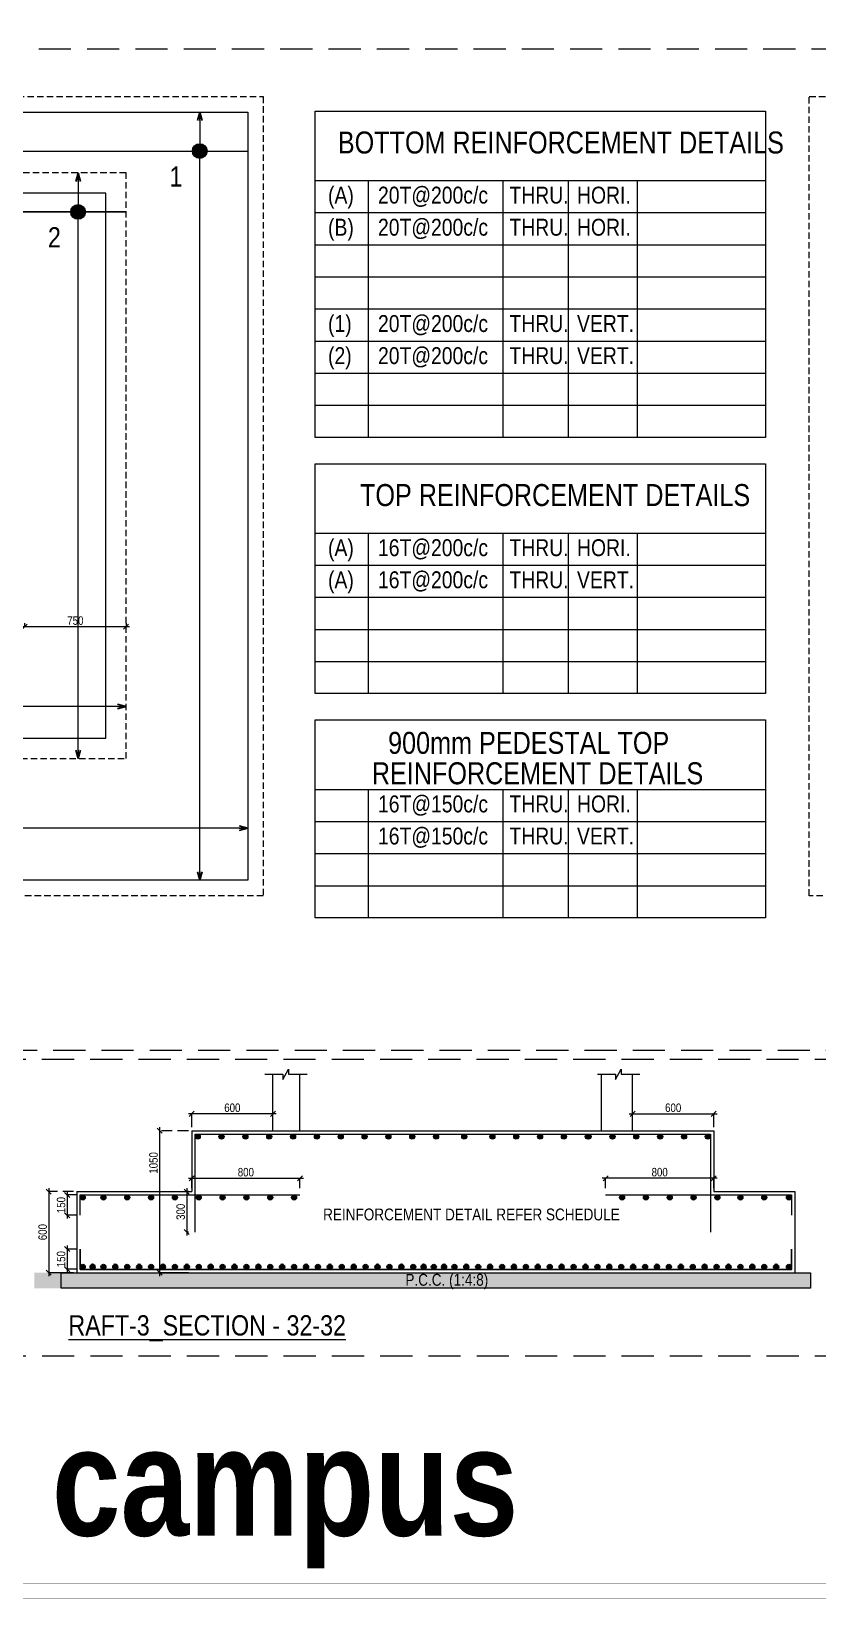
# Model space of a CAD drawing. Header units: millimetres. Extents: x 1112055 to 3390982, y -148532 to 766891.
# Drawn here: x 2411635 to 2434893, y 291130 to 337488 of the extents above; entities that cross this region are included whole.
import ezdxf

# ---------------------------------------------------------------- set-up
doc = ezdxf.new("R2010")
doc.units = ezdxf.units.MM
doc.header["$PDMODE"] = 35
doc.header["$PDSIZE"] = -25
doc.linetypes.add('Hidden', pattern=[9.525, 6.35, -3.175])
for name, color, linetype, lineweight in [('B COL. NO', 202, 'Continuous', 30), ('B FOOTING', 49, 'Continuous', 20), ('B HATCH', 250, 'Continuous', 0), ('B P.C.C', 251, 'Continuous', 0), ('B STEEL', 34, 'Continuous', 15), ('B STEEL TEXT', 7, 'Continuous', 15), ('B TITLE BLOCK', 250, 'Continuous', 0), ('B-COL NO', 7, 'Continuous', 5), ('B-REINF-1', 32, 'Continuous', 30), ('B-ST DIM', 250, 'Continuous', 18), ('tb text', 7, 'Continuous', 13)]:
    doc.layers.add(name, color=color, linetype=linetype, lineweight=lineweight)
doc.styles.add('ARIAL', font='arial.ttf')
doc.styles.add('Q1', font='g13f12d.shx', dxfattribs={"width": 0.8})
doc.styles.add('SWINC', font='swissc.ttf')
doc.dimstyles.new('BH-STD', dxfattribs={"dimscale": 0, "dimtxt": 230, "dimasz": 125, "dimexe": 0, "dimexo": 100, "dimgap": 50, "dimtad": 1, "dimdec": 0, "dimzin": 1, "dimdsep": 46, "dimtxsty": 'Q1', "dimblk": 'ARCHTICK', "dimcen": 1, "dimdle": 100, "dimclrd": 250, "dimclre": 250, "dimclrt": 256, "dimadec": 0, "dimazin": 0, "dimtfac": 1, "dimtdec": 0, "dimtix": 1, "dimtofl": 0, "dimtmove": 0, "dimatfit": 2, "dimfxl": 1, "dimtolj": 1, "dimtzin": 0, "dimlwd": 9, "dimlwe": 9, "dimarcsym": 0})
doc.dimstyles.new('DIM 1', dxfattribs={"dimscale": 0, "dimtxt": 230, "dimasz": 150, "dimexe": 0.18, "dimexo": 0.0625, "dimgap": 0.5, "dimtad": 1, "dimdec": 0, "dimzin": 0, "dimdsep": 46, "dimtxsty": 'ARIAL', "dimblk": 'OBLIQUE', "dimcen": 6, "dimse1": 1, "dimse2": 1, "dimclrd": 256, "dimclrt": 256, "dimadec": 0, "dimazin": 2, "dimtfac": 0.75, "dimtdec": 0, "dimtix": 1, "dimtofl": 0, "dimtmove": 1, "dimatfit": 3, "dimldrblk": 'OPEN30', "dimfxl": 0.18, "dimfrac": 1, "dimtolj": 1, "dimtzin": 0, "dimlwd": -1, "dimarcsym": 0})

# ---------------------------------------------------------------- blocks, each defined once
blk = doc.blocks.new('_Oblique')
at = {"color": 0, "linetype": 'ByBlock', "lineweight": -2}
blk.add_line((-0.5, -0.5), (0.5, 0.5), dxfattribs=at)
blk = doc.blocks.new('_Open30')
at = {"color": 0, "linetype": 'ByBlock', "lineweight": -2}
for p, q in [((-1, 0.27), (0, 0)), ((0, 0), (-1, -0.27)), ((0, 0), (-1, 0))]:
    blk.add_line(p, q, dxfattribs=at)
blk = doc.blocks.new('*D1272')
at = {"layer": 'B-ST DIM', "color": 7, "lineweight": 9, "ltscale": 50, "transparency": 16777216}
for p, q in [((2411337, 319880), (2414537, 319880)), ((2414437, 319980), (2414437, 319880))]:
    blk.add_line(p, q, dxfattribs=at)
at = {"layer": 'B-ST DIM', "color": 7, "linetype": 'Hidden', "lineweight": 9, "ltscale": 50, "transparency": 16777216}
blk.add_line((2411437, 319980), (2411437, 319880), dxfattribs=at)
at = {"layer": 'Defpoints', "color": 0, "ltscale": 50, "transparency": 16777216}
for p in [(2411437, 319880), (2414437, 319880), (2414437, 319880)]:
    blk.add_point(p, dxfattribs=at)
at = {"layer": 'B-ST DIM', "color": 7, "lineweight": 9, "ltscale": 50, "transparency": 16777216, "xscale": 150, "yscale": 150, "zscale": 150, "rotation": 180}
blk.add_blockref('_Oblique', (2411437, 319880), dxfattribs=at)
at = {"layer": 'B-ST DIM', "color": 7, "lineweight": 9, "ltscale": 50, "transparency": 16777216, "xscale": 150, "yscale": 150, "zscale": 150}
blk.add_blockref('_Oblique', (2414437, 319880), dxfattribs=at)
at = {"layer": 'B-ST DIM', "color": 7, "ltscale": 50, "transparency": 16777216, "insert": (2412937, 320058), "char_height": 250, "attachment_point": 5, "style": 'SWINC'}
blk.add_mtext('\\A1;750', dxfattribs=at)
blk = doc.blocks.new('*D1466')
at = {"layer": 'B-ST DIM', "color": 7, "lineweight": 9, "ltscale": 50, "transparency": 16777216}
for p, q in [((2415427, 305071), (2415427, 300671)), ((2416280, 300771), (2415427, 300771))]:
    blk.add_line(p, q, dxfattribs=at)
at = {"layer": 'B-ST DIM', "color": 7, "linetype": 'Hidden', "lineweight": 9, "ltscale": 50, "transparency": 16777216}
blk.add_line((2416280, 304971), (2415427, 304971), dxfattribs=at)
at = {"layer": 'Defpoints', "color": 0, "ltscale": 50, "transparency": 16777216}
for p in [(2416380, 304971), (2415427, 300771), (2416380, 300771)]:
    blk.add_point(p, dxfattribs=at)
at = {"layer": 'B-ST DIM', "color": 7, "lineweight": 9, "ltscale": 50, "transparency": 16777216, "xscale": 150, "yscale": 150, "zscale": 150}
for p, rotation in [((2415427, 304971), 90), ((2415427, 300771), 270)]:
    blk.add_blockref('_Oblique', p, dxfattribs=dict(at, rotation=rotation))
at = {"layer": 'B-ST DIM', "color": 7, "ltscale": 50, "transparency": 16777216, "insert": (2415249, 304018), "char_height": 250, "attachment_point": 5, "rotation": 90, "style": 'SWINC'}
blk.add_mtext('\\A1;1050', dxfattribs=at)
blk = doc.blocks.new('*D1467')
at = {"layer": 'B-ST DIM', "color": 7, "lineweight": 9, "ltscale": 50, "transparency": 16777216}
for p, q in [((2412148, 303271), (2412148, 300671)), ((2412880, 300771), (2412148, 300771))]:
    blk.add_line(p, q, dxfattribs=at)
at = {"layer": 'B-ST DIM', "color": 7, "linetype": 'Hidden', "lineweight": 9, "ltscale": 50, "transparency": 16777216}
blk.add_line((2412880, 303171), (2412148, 303171), dxfattribs=at)
at = {"layer": 'Defpoints', "color": 0, "ltscale": 50, "transparency": 16777216}
for p in [(2412980, 303171), (2412148, 300771), (2412980, 300771)]:
    blk.add_point(p, dxfattribs=at)
at = {"layer": 'B-ST DIM', "color": 7, "lineweight": 9, "ltscale": 50, "transparency": 16777216, "xscale": 150, "yscale": 150, "zscale": 150}
for p, rotation in [((2412148, 303171), 90), ((2412148, 300771), 270)]:
    blk.add_blockref('_Oblique', p, dxfattribs=dict(at, rotation=rotation))
at = {"layer": 'B-ST DIM', "color": 7, "ltscale": 50, "transparency": 16777216, "insert": (2411970, 301971), "char_height": 250, "attachment_point": 5, "rotation": 90, "style": 'SWINC'}
blk.add_mtext('\\A1;600', dxfattribs=at)
blk = doc.blocks.new('*D1468')
at = {"layer": 'B-ST DIM', "color": 7, "lineweight": 9, "ltscale": 50, "transparency": 16777216}
for p, q in [((2418880, 305470), (2416280, 305470)), ((2416380, 305071), (2416380, 305470))]:
    blk.add_line(p, q, dxfattribs=at)
at = {"layer": 'B-ST DIM', "color": 7, "linetype": 'Hidden', "lineweight": 9, "ltscale": 50, "transparency": 16777216}
blk.add_line((2418780, 305071), (2418780, 305470), dxfattribs=at)
at = {"layer": 'Defpoints', "color": 0, "ltscale": 50, "transparency": 16777216}
for p in [(2416380, 305470), (2416380, 304971), (2418780, 304971)]:
    blk.add_point(p, dxfattribs=at)
at = {"layer": 'B-ST DIM', "color": 7, "lineweight": 9, "ltscale": 50, "transparency": 16777216, "xscale": 150, "yscale": 150, "zscale": 150, "rotation": 180}
blk.add_blockref('_Oblique', (2416380, 305470), dxfattribs=at)
at = {"layer": 'B-ST DIM', "color": 7, "lineweight": 9, "ltscale": 50, "transparency": 16777216, "xscale": 150, "yscale": 150, "zscale": 150}
blk.add_blockref('_Oblique', (2418780, 305470), dxfattribs=at)
at = {"layer": 'B-ST DIM', "color": 7, "ltscale": 50, "transparency": 16777216, "insert": (2417580, 305648), "char_height": 250, "attachment_point": 5, "style": 'SWINC'}
blk.add_mtext('\\A1;600', dxfattribs=at)
blk = doc.blocks.new('*D1469')
at = {"layer": 'B-ST DIM', "color": 7, "lineweight": 9, "ltscale": 50, "transparency": 16777216}
for p, q in [((2429320, 305470), (2431920, 305470)), ((2431820, 305071), (2431820, 305470))]:
    blk.add_line(p, q, dxfattribs=at)
at = {"layer": 'B-ST DIM', "color": 7, "linetype": 'Hidden', "lineweight": 9, "ltscale": 50, "transparency": 16777216}
blk.add_line((2429420, 305071), (2429420, 305470), dxfattribs=at)
at = {"layer": 'Defpoints', "color": 0, "ltscale": 50, "transparency": 16777216}
for p in [(2431820, 305470), (2429420, 304971), (2431820, 304971)]:
    blk.add_point(p, dxfattribs=at)
at = {"layer": 'B-ST DIM', "color": 7, "lineweight": 9, "ltscale": 50, "transparency": 16777216, "xscale": 150, "yscale": 150, "zscale": 150, "rotation": 180}
blk.add_blockref('_Oblique', (2429420, 305470), dxfattribs=at)
at = {"layer": 'B-ST DIM', "color": 7, "lineweight": 9, "ltscale": 50, "transparency": 16777216, "xscale": 150, "yscale": 150, "zscale": 150}
blk.add_blockref('_Oblique', (2431820, 305470), dxfattribs=at)
at = {"layer": 'B-ST DIM', "color": 7, "ltscale": 50, "transparency": 16777216, "insert": (2430620, 305648), "char_height": 250, "attachment_point": 5, "style": 'SWINC'}
blk.add_mtext('\\A1;600', dxfattribs=at)
blk = doc.blocks.new('*D1470')
at = {"layer": 'B-ST DIM', "color": 7, "lineweight": 9, "ltscale": 50, "transparency": 16777216}
for p, q in [((2416280, 303565), (2419680, 303565)), ((2419580, 303271), (2419580, 303565))]:
    blk.add_line(p, q, dxfattribs=at)
at = {"layer": 'B-ST DIM', "color": 7, "linetype": 'Hidden', "lineweight": 9, "ltscale": 50, "transparency": 16777216}
blk.add_line((2416380, 303271), (2416380, 303565), dxfattribs=at)
at = {"layer": 'Defpoints', "color": 0, "ltscale": 50, "transparency": 16777216}
for p in [(2419580, 303565), (2416380, 303171), (2419580, 303171)]:
    blk.add_point(p, dxfattribs=at)
at = {"layer": 'B-ST DIM', "color": 7, "lineweight": 9, "ltscale": 50, "transparency": 16777216, "xscale": 150, "yscale": 150, "zscale": 150, "rotation": 180}
blk.add_blockref('_Oblique', (2416380, 303565), dxfattribs=at)
at = {"layer": 'B-ST DIM', "color": 7, "lineweight": 9, "ltscale": 50, "transparency": 16777216, "xscale": 150, "yscale": 150, "zscale": 150}
blk.add_blockref('_Oblique', (2419580, 303565), dxfattribs=at)
at = {"layer": 'B-ST DIM', "color": 7, "ltscale": 50, "transparency": 16777216, "insert": (2417980, 303743), "char_height": 250, "attachment_point": 5, "style": 'SWINC'}
blk.add_mtext('\\A1;800', dxfattribs=at)
blk = doc.blocks.new('*D1471')
at = {"layer": 'B-ST DIM', "color": 7, "lineweight": 9, "ltscale": 50, "transparency": 16777216}
for p, q in [((2431920, 303565), (2428520, 303565)), ((2428620, 303271), (2428620, 303565))]:
    blk.add_line(p, q, dxfattribs=at)
at = {"layer": 'B-ST DIM', "color": 7, "linetype": 'Hidden', "lineweight": 9, "ltscale": 50, "transparency": 16777216}
blk.add_line((2431820, 303271), (2431820, 303565), dxfattribs=at)
at = {"layer": 'Defpoints', "color": 0, "ltscale": 50, "transparency": 16777216}
for p in [(2428620, 303565), (2428620, 303171), (2431820, 303171)]:
    blk.add_point(p, dxfattribs=at)
at = {"layer": 'B-ST DIM', "color": 7, "lineweight": 9, "ltscale": 50, "transparency": 16777216, "xscale": 150, "yscale": 150, "zscale": 150, "rotation": 180}
blk.add_blockref('_Oblique', (2428620, 303565), dxfattribs=at)
at = {"layer": 'B-ST DIM', "color": 7, "lineweight": 9, "ltscale": 50, "transparency": 16777216, "xscale": 150, "yscale": 150, "zscale": 150}
blk.add_blockref('_Oblique', (2431820, 303565), dxfattribs=at)
at = {"layer": 'B-ST DIM', "color": 7, "ltscale": 50, "transparency": 16777216, "insert": (2430220, 303743), "char_height": 250, "attachment_point": 5, "style": 'SWINC'}
blk.add_mtext('\\A1;800', dxfattribs=at)
blk = doc.blocks.new('*D1472')
at = {"layer": 'B-ST DIM', "color": 7, "lineweight": 9, "ltscale": 50, "transparency": 16777216}
for p, q in [((2416230, 303271), (2416230, 301871)), ((2416280, 301971), (2416230, 301971))]:
    blk.add_line(p, q, dxfattribs=at)
at = {"layer": 'B-ST DIM', "color": 7, "linetype": 'Hidden', "lineweight": 9, "ltscale": 50, "transparency": 16777216}
blk.add_line((2416280, 303171), (2416230, 303171), dxfattribs=at)
at = {"layer": 'Defpoints', "color": 0, "ltscale": 50, "transparency": 16777216}
for p in [(2416380, 303171), (2416230, 301971), (2416380, 301971)]:
    blk.add_point(p, dxfattribs=at)
at = {"layer": 'B-ST DIM', "color": 7, "lineweight": 9, "ltscale": 50, "transparency": 16777216, "xscale": 150, "yscale": 150, "zscale": 150}
for p, rotation in [((2416230, 303171), 90), ((2416230, 301971), 270)]:
    blk.add_blockref('_Oblique', p, dxfattribs=dict(at, rotation=rotation))
at = {"layer": 'B-ST DIM', "color": 7, "ltscale": 50, "transparency": 16777216, "insert": (2416052, 302571), "char_height": 250, "attachment_point": 5, "rotation": 90, "style": 'SWINC'}
blk.add_mtext('\\A1;300', dxfattribs=at)
blk = doc.blocks.new('*D1666')
at = {"layer": 'B-ST DIM', "color": 7, "lineweight": 9, "ltscale": 50, "transparency": 16777216}
for p, q in [((2412694, 301571), (2412694, 300771)), ((2412980, 300871), (2412694, 300871))]:
    blk.add_line(p, q, dxfattribs=at)
at = {"layer": 'B-ST DIM', "color": 7, "linetype": 'Hidden', "lineweight": 9, "ltscale": 50, "transparency": 16777216}
blk.add_line((2412980, 301471), (2412694, 301471), dxfattribs=at)
at = {"layer": 'Defpoints', "color": 0, "ltscale": 50, "transparency": 16777216}
for p in [(2413080, 301471), (2412694, 300871), (2413080, 300871)]:
    blk.add_point(p, dxfattribs=at)
at = {"layer": 'B-ST DIM', "color": 7, "lineweight": 9, "ltscale": 50, "transparency": 16777216, "xscale": 150, "yscale": 150, "zscale": 150}
for p, rotation in [((2412694, 301471), 90), ((2412694, 300871), 270)]:
    blk.add_blockref('_Oblique', p, dxfattribs=dict(at, rotation=rotation))
at = {"layer": 'B-ST DIM', "color": 7, "ltscale": 50, "transparency": 16777216, "insert": (2412516, 301171), "char_height": 250, "attachment_point": 5, "rotation": 90, "style": 'SWINC'}
blk.add_mtext('\\A1;150', dxfattribs=at)
blk = doc.blocks.new('*D1667')
at = {"layer": 'B-ST DIM', "color": 7, "lineweight": 9, "ltscale": 50, "transparency": 16777216}
for p, q in [((2412694, 303171), (2412694, 302371)), ((2412980, 302471), (2412694, 302471))]:
    blk.add_line(p, q, dxfattribs=at)
at = {"layer": 'B-ST DIM', "color": 7, "linetype": 'Hidden', "lineweight": 9, "ltscale": 50, "transparency": 16777216}
blk.add_line((2412980, 303071), (2412694, 303071), dxfattribs=at)
at = {"layer": 'Defpoints', "color": 0, "ltscale": 50, "transparency": 16777216}
for p in [(2413080, 303071), (2412694, 302471), (2413080, 302471)]:
    blk.add_point(p, dxfattribs=at)
at = {"layer": 'B-ST DIM', "color": 7, "lineweight": 9, "ltscale": 50, "transparency": 16777216, "xscale": 150, "yscale": 150, "zscale": 150}
for p, rotation in [((2412694, 303071), 90), ((2412694, 302471), 270)]:
    blk.add_blockref('_Oblique', p, dxfattribs=dict(at, rotation=rotation))
at = {"layer": 'B-ST DIM', "color": 7, "ltscale": 50, "transparency": 16777216, "insert": (2412516, 302771), "char_height": 250, "attachment_point": 5, "rotation": 90, "style": 'SWINC'}
blk.add_mtext('\\A1;150', dxfattribs=at)

msp = doc.modelspace()

# ---------------------------------------------------------------- hatches: boundary and pattern name
at = {"layer": 'B HATCH', "lineweight": 0}
h = msp.add_hatch(dxfattribs=at)
h.set_pattern_fill('AR-CONC', color=250, scale=3, style=0)
h.set_pattern_definition([(50, (789281.2, -219275.8), (546.55401, -47.81726), [57.15, -628.65]), (355, (789281.2, -219275.8), (-105.73026, 573.17054), [45.72, -502.92175]), (100.451445, (789326.74, -219279.8), (440.82374, 525.35326), [48.57003, -534.27073]), (46.1842, (789281.2, -219123.4), (813.23712, -126.12698), [85.725, -942.975]), (96.63556, (789349, -219133.9), (712.2124, 742.27837), [72.85507, -801.40682]), (351.18415, (789281.2, -219123.4), (712.2124, 742.27837), [68.5799, -754.3792]), (21, (789357.4, -219161.5), (454.84317, -306.7956), [57.15, -628.65]), (326, (789357.4, -219161.5), (185.40609, 552.5639), [45.72, -502.92]), (71.451445, (789395.3, -219187.1), (640.24926, 245.7683), [48.57003, -534.26981]), (37.5, (789281.2, -219275.81), (9.26581, 253.665117), [0, -496.824, 0, -510.54, 0, -504.825]), (7.5, (789281.2, -219275.8), (200.458988, 300.541724), [0, -291.084, 0, -485.394, 0, -192.405]), (327.5, (789111.27, -219275.81), (406.771786, -17.186232), [0, -190.5, 0, -594.36, 0, -788.67]), (317.5, (789035.07, -219275.8), (444.387544, 76.27947), [0, -247.65, 0, -394.716, 0, -560.07])])
h.paths.add_polyline_path([(2411720.7, 300770.5), (2411720.7, 300310.5), (2434680, 300310.5), (2434680, 300770.5)])
at = {"layer": 'B STEEL'}
h = msp.add_hatch(color=256, dxfattribs=at)
h.dxf.hatch_style = 1
edge = h.paths.add_edge_path()
edge.add_arc((2416555, 304795.5), 75, 0, 360)
h = msp.add_hatch(color=256, dxfattribs=at)
h.dxf.hatch_style = 1
edge = h.paths.add_edge_path()
edge.add_arc((2417260.1, 304795.5), 75, 0, 360)
h = msp.add_hatch(color=256, dxfattribs=at)
h.dxf.hatch_style = 1
edge = h.paths.add_edge_path()
edge.add_arc((2417965.2, 304795.5), 75, 0, 360)
h = msp.add_hatch(color=256, dxfattribs=at)
h.dxf.hatch_style = 1
edge = h.paths.add_edge_path()
edge.add_arc((2418670.3, 304795.5), 75, 0, 360)
h = msp.add_hatch(color=256, dxfattribs=at)
h.dxf.hatch_style = 1
edge = h.paths.add_edge_path()
edge.add_arc((2419375.4, 304795.5), 75, 0, 360)
h = msp.add_hatch(color=256, dxfattribs=at)
h.dxf.hatch_style = 1
edge = h.paths.add_edge_path()
edge.add_arc((2420080.5, 304795.5), 75, 0, 360)
h = msp.add_hatch(color=256, dxfattribs=at)
h.dxf.hatch_style = 1
edge = h.paths.add_edge_path()
edge.add_arc((2420785.6, 304795.5), 75, 0, 360)
h = msp.add_hatch(color=256, dxfattribs=at)
h.dxf.hatch_style = 1
edge = h.paths.add_edge_path()
edge.add_arc((2421490.7, 304795.5), 75, 0, 360)
h = msp.add_hatch(color=256, dxfattribs=at)
h.dxf.hatch_style = 1
edge = h.paths.add_edge_path()
edge.add_arc((2422195.8, 304795.5), 75, 0, 360)
h = msp.add_hatch(color=256, dxfattribs=at)
h.dxf.hatch_style = 1
edge = h.paths.add_edge_path()
edge.add_arc((2422900.9, 304795.5), 75, 0, 360)
h = msp.add_hatch(color=256, dxfattribs=at)
h.dxf.hatch_style = 1
edge = h.paths.add_edge_path()
edge.add_arc((2423606, 304795.5), 75, 0, 360)
h = msp.add_hatch(color=256, dxfattribs=at)
h.dxf.hatch_style = 1
edge = h.paths.add_edge_path()
edge.add_arc((2424440, 304795.5), 75, 0, 360)
h = msp.add_hatch(color=256, dxfattribs=at)
h.dxf.hatch_style = 1
edge = h.paths.add_edge_path()
edge.add_arc((2425274, 304795.5), 75, 0, 360)
h = msp.add_hatch(color=256, dxfattribs=at)
h.dxf.hatch_style = 1
edge = h.paths.add_edge_path()
edge.add_arc((2425979.1, 304795.5), 75, 0, 360)
h = msp.add_hatch(color=256, dxfattribs=at)
h.dxf.hatch_style = 1
edge = h.paths.add_edge_path()
edge.add_arc((2426684.2, 304795.5), 75, 0, 360)
h = msp.add_hatch(color=256, dxfattribs=at)
h.dxf.hatch_style = 1
edge = h.paths.add_edge_path()
edge.add_arc((2427389.3, 304795.5), 75, 0, 360)
h = msp.add_hatch(color=256, dxfattribs=at)
h.dxf.hatch_style = 1
edge = h.paths.add_edge_path()
edge.add_arc((2428094.4, 304795.5), 75, 0, 360)
h = msp.add_hatch(color=256, dxfattribs=at)
h.dxf.hatch_style = 1
edge = h.paths.add_edge_path()
edge.add_arc((2428119.5, 304795.5), 75, 0, 360)
h = msp.add_hatch(color=256, dxfattribs=at)
h.dxf.hatch_style = 1
edge = h.paths.add_edge_path()
edge.add_arc((2428824.6, 304795.5), 75, 0, 360)
h = msp.add_hatch(color=256, dxfattribs=at)
h.dxf.hatch_style = 1
edge = h.paths.add_edge_path()
edge.add_arc((2429529.7, 304795.5), 75, 0, 360)
h = msp.add_hatch(color=256, dxfattribs=at)
h.dxf.hatch_style = 1
edge = h.paths.add_edge_path()
edge.add_arc((2430234.8, 304795.5), 75, 0, 360)
h = msp.add_hatch(color=256, dxfattribs=at)
h.dxf.hatch_style = 1
edge = h.paths.add_edge_path()
edge.add_arc((2430939.9, 304795.5), 75, 0, 360)
h = msp.add_hatch(color=256, dxfattribs=at)
h.dxf.hatch_style = 1
edge = h.paths.add_edge_path()
edge.add_arc((2431645, 304795.5), 75, 0, 360)
h = msp.add_hatch(color=256, dxfattribs=at)
h.dxf.hatch_style = 1
edge = h.paths.add_edge_path()
edge.add_arc((2413155, 302995.5), 75, 0, 360)
h = msp.add_hatch(color=256, dxfattribs=at)
h.dxf.hatch_style = 1
edge = h.paths.add_edge_path()
edge.add_arc((2413765.9, 302995.5), 75, 0, 360)
h = msp.add_hatch(color=256, dxfattribs=at)
h.dxf.hatch_style = 1
edge = h.paths.add_edge_path()
edge.add_arc((2414471, 302995.5), 75, 0, 360)
h = msp.add_hatch(color=256, dxfattribs=at)
h.dxf.hatch_style = 1
edge = h.paths.add_edge_path()
edge.add_arc((2415176.1, 302995.5), 75, 0, 360)
h = msp.add_hatch(color=256, dxfattribs=at)
h.dxf.hatch_style = 1
edge = h.paths.add_edge_path()
edge.add_arc((2415881.2, 302995.5), 75, 0, 360)
h = msp.add_hatch(color=256, dxfattribs=at)
h.dxf.hatch_style = 1
edge = h.paths.add_edge_path()
edge.add_arc((2416586.3, 302995.5), 75, 0, 360)
h = msp.add_hatch(color=256, dxfattribs=at)
h.dxf.hatch_style = 1
edge = h.paths.add_edge_path()
edge.add_arc((2417291.4, 302995.5), 75, 0, 360)
h = msp.add_hatch(color=256, dxfattribs=at)
h.dxf.hatch_style = 1
edge = h.paths.add_edge_path()
edge.add_arc((2417996.5, 302995.5), 75, 0, 360)
h = msp.add_hatch(color=256, dxfattribs=at)
h.dxf.hatch_style = 1
edge = h.paths.add_edge_path()
edge.add_arc((2418701.6, 302995.5), 75, 0, 360)
h = msp.add_hatch(color=256, dxfattribs=at)
h.dxf.hatch_style = 1
edge = h.paths.add_edge_path()
edge.add_arc((2419406.7, 302995.5), 75, 0, 360)
h = msp.add_hatch(color=256, dxfattribs=at)
h.dxf.hatch_style = 1
edge = h.paths.add_edge_path()
edge.add_arc((2429108, 302995.5), 75, 0, 360)
h = msp.add_hatch(color=256, dxfattribs=at)
h.dxf.hatch_style = 1
edge = h.paths.add_edge_path()
edge.add_arc((2429813.1, 302995.5), 75, 0, 360)
h = msp.add_hatch(color=256, dxfattribs=at)
h.dxf.hatch_style = 1
edge = h.paths.add_edge_path()
edge.add_arc((2430518.2, 302995.5), 75, 0, 360)
h = msp.add_hatch(color=256, dxfattribs=at)
h.dxf.hatch_style = 1
edge = h.paths.add_edge_path()
edge.add_arc((2431223.3, 302995.5), 75, 0, 360)
h = msp.add_hatch(color=256, dxfattribs=at)
h.dxf.hatch_style = 1
edge = h.paths.add_edge_path()
edge.add_arc((2431928.4, 302995.5), 75, 0, 360)
h = msp.add_hatch(color=256, dxfattribs=at)
h.dxf.hatch_style = 1
edge = h.paths.add_edge_path()
edge.add_arc((2432608.4, 302995.5), 75, 0, 360)
h = msp.add_hatch(color=256, dxfattribs=at)
h.dxf.hatch_style = 1
edge = h.paths.add_edge_path()
edge.add_arc((2433313.5, 302995.5), 75, 0, 360)
h = msp.add_hatch(color=256, dxfattribs=at)
h.dxf.hatch_style = 1
edge = h.paths.add_edge_path()
edge.add_arc((2434045, 302995.5), 75, 0, 360)
h = msp.add_hatch(color=256, dxfattribs=at)
h.dxf.hatch_style = 1
edge = h.paths.add_edge_path()
edge.add_arc((2413155, 300945.5), 75, 0, 360)
h = msp.add_hatch(color=256, dxfattribs=at)
h.dxf.hatch_style = 1
edge = h.paths.add_edge_path()
edge.add_arc((2413765.9, 300945.5), 75, 0, 360)
h = msp.add_hatch(color=256, dxfattribs=at)
h.dxf.hatch_style = 1
edge = h.paths.add_edge_path()
edge.add_arc((2414471, 300945.5), 75, 0, 360)
h = msp.add_hatch(color=256, dxfattribs=at)
h.dxf.hatch_style = 1
edge = h.paths.add_edge_path()
edge.add_arc((2415176.1, 300945.5), 75, 0, 360)
h = msp.add_hatch(color=256, dxfattribs=at)
h.dxf.hatch_style = 1
edge = h.paths.add_edge_path()
edge.add_arc((2415881.2, 300945.5), 75, 0, 360)
h = msp.add_hatch(color=256, dxfattribs=at)
h.dxf.hatch_style = 1
edge = h.paths.add_edge_path()
edge.add_arc((2416586.3, 300945.5), 75, 0, 360)
h = msp.add_hatch(color=256, dxfattribs=at)
h.dxf.hatch_style = 1
edge = h.paths.add_edge_path()
edge.add_arc((2417291.4, 300945.5), 75, 0, 360)
h = msp.add_hatch(color=256, dxfattribs=at)
h.dxf.hatch_style = 1
edge = h.paths.add_edge_path()
edge.add_arc((2417996.5, 300945.5), 75, 0, 360)
h = msp.add_hatch(color=256, dxfattribs=at)
h.dxf.hatch_style = 1
edge = h.paths.add_edge_path()
edge.add_arc((2418701.6, 300945.5), 75, 0, 360)
h = msp.add_hatch(color=256, dxfattribs=at)
h.dxf.hatch_style = 1
edge = h.paths.add_edge_path()
edge.add_arc((2419406.7, 300945.5), 75, 0, 360)
h = msp.add_hatch(color=256, dxfattribs=at)
h.dxf.hatch_style = 1
edge = h.paths.add_edge_path()
edge.add_arc((2420111.8, 300945.5), 75, 0, 360)
h = msp.add_hatch(color=256, dxfattribs=at)
h.dxf.hatch_style = 1
edge = h.paths.add_edge_path()
edge.add_arc((2420816.9, 300945.5), 75, 0, 360)
h = msp.add_hatch(color=256, dxfattribs=at)
h.dxf.hatch_style = 1
edge = h.paths.add_edge_path()
edge.add_arc((2421522, 300945.5), 75, 0, 360)
h = msp.add_hatch(color=256, dxfattribs=at)
h.dxf.hatch_style = 1
edge = h.paths.add_edge_path()
edge.add_arc((2422227.1, 300945.5), 75, 0, 360)
h = msp.add_hatch(color=256, dxfattribs=at)
h.dxf.hatch_style = 1
edge = h.paths.add_edge_path()
edge.add_arc((2422932.2, 300945.5), 75, 0, 360)
h = msp.add_hatch(color=256, dxfattribs=at)
h.dxf.hatch_style = 1
edge = h.paths.add_edge_path()
edge.add_arc((2423539.7, 300945.5), 75, 0, 360)
h = msp.add_hatch(color=256, dxfattribs=at)
h.dxf.hatch_style = 1
edge = h.paths.add_edge_path()
edge.add_arc((2424147.2, 300945.5), 75, 0, 360)
h = msp.add_hatch(color=256, dxfattribs=at)
h.dxf.hatch_style = 1
edge = h.paths.add_edge_path()
edge.add_arc((2424852.3, 300945.5), 75, 0, 360)
h = msp.add_hatch(color=256, dxfattribs=at)
h.dxf.hatch_style = 1
edge = h.paths.add_edge_path()
edge.add_arc((2425557.4, 300945.5), 75, 0, 360)
h = msp.add_hatch(color=256, dxfattribs=at)
h.dxf.hatch_style = 1
edge = h.paths.add_edge_path()
edge.add_arc((2426262.5, 300945.5), 75, 0, 360)
h = msp.add_hatch(color=256, dxfattribs=at)
h.dxf.hatch_style = 1
edge = h.paths.add_edge_path()
edge.add_arc((2426967.6, 300945.5), 75, 0, 360)
h = msp.add_hatch(color=256, dxfattribs=at)
h.dxf.hatch_style = 1
edge = h.paths.add_edge_path()
edge.add_arc((2427672.7, 300945.5), 75, 0, 360)
h = msp.add_hatch(color=256, dxfattribs=at)
h.dxf.hatch_style = 1
edge = h.paths.add_edge_path()
edge.add_arc((2428377.8, 300945.5), 75, 0, 360)
h = msp.add_hatch(color=256, dxfattribs=at)
h.dxf.hatch_style = 1
edge = h.paths.add_edge_path()
edge.add_arc((2429082.9, 300945.5), 75, 0, 360)
h = msp.add_hatch(color=256, dxfattribs=at)
h.dxf.hatch_style = 1
edge = h.paths.add_edge_path()
edge.add_arc((2429788, 300945.5), 75, 0, 360)
h = msp.add_hatch(color=256, dxfattribs=at)
h.dxf.hatch_style = 1
edge = h.paths.add_edge_path()
edge.add_arc((2430493.1, 300945.5), 75, 0, 360)
h = msp.add_hatch(color=256, dxfattribs=at)
h.dxf.hatch_style = 1
edge = h.paths.add_edge_path()
edge.add_arc((2431198.2, 300945.5), 75, 0, 360)
h = msp.add_hatch(color=256, dxfattribs=at)
h.dxf.hatch_style = 1
edge = h.paths.add_edge_path()
edge.add_arc((2431903.3, 300945.5), 75, 0, 360)
h = msp.add_hatch(color=256, dxfattribs=at)
h.dxf.hatch_style = 1
edge = h.paths.add_edge_path()
edge.add_arc((2432608.4, 300945.5), 75, 0, 360)
h = msp.add_hatch(color=256, dxfattribs=at)
h.dxf.hatch_style = 1
edge = h.paths.add_edge_path()
edge.add_arc((2433313.5, 300945.5), 75, 0, 360)
h = msp.add_hatch(color=256, dxfattribs=at)
h.dxf.hatch_style = 1
edge = h.paths.add_edge_path()
edge.add_arc((2434045, 300945.5), 75, 0, 360)
at = {"layer": 'B STEEL TEXT', "lineweight": 5}
h = msp.add_hatch(color=256, dxfattribs=at)
h.dxf.hatch_style = 1
edge = h.paths.add_edge_path()
edge.add_arc((2416615.2, 333946.7), 218.3, 0, 360)
h = msp.add_hatch(color=256, dxfattribs=at)
h.dxf.hatch_style = 1
edge = h.paths.add_edge_path()
edge.add_arc((2413016.7, 332148), 218.3, 0, 360)
at = {"layer": 'B-REINF-1', "lineweight": 25}
h = msp.add_hatch(color=6, dxfattribs=at)
h.dxf.hatch_style = 1
edge = h.paths.add_edge_path()
edge.add_arc((2413445.7, 300945.5), 75, 0, 360)
h = msp.add_hatch(color=6, dxfattribs=at)
h.dxf.hatch_style = 1
edge = h.paths.add_edge_path()
edge.add_arc((2414118.5, 300945.5), 75, 0, 360)
h = msp.add_hatch(color=6, dxfattribs=at)
h.dxf.hatch_style = 1
edge = h.paths.add_edge_path()
edge.add_arc((2414823.6, 300945.5), 75, 0, 360)
h = msp.add_hatch(color=6, dxfattribs=at)
h.dxf.hatch_style = 1
edge = h.paths.add_edge_path()
edge.add_arc((2415528.7, 300945.5), 75, 0, 360)
h = msp.add_hatch(color=6, dxfattribs=at)
h.dxf.hatch_style = 1
edge = h.paths.add_edge_path()
edge.add_arc((2416233.8, 300945.5), 75, 0, 360)
h = msp.add_hatch(color=6, dxfattribs=at)
h.dxf.hatch_style = 1
edge = h.paths.add_edge_path()
edge.add_arc((2416938.9, 300945.5), 75, 0, 360)
h = msp.add_hatch(color=6, dxfattribs=at)
h.dxf.hatch_style = 1
edge = h.paths.add_edge_path()
edge.add_arc((2417644, 300945.5), 75, 0, 360)
h = msp.add_hatch(color=6, dxfattribs=at)
h.dxf.hatch_style = 1
edge = h.paths.add_edge_path()
edge.add_arc((2418349.1, 300945.5), 75, 0, 360)
h = msp.add_hatch(color=6, dxfattribs=at)
h.dxf.hatch_style = 1
edge = h.paths.add_edge_path()
edge.add_arc((2419054.2, 300945.5), 75, 0, 360)
h = msp.add_hatch(color=6, dxfattribs=at)
h.dxf.hatch_style = 1
edge = h.paths.add_edge_path()
edge.add_arc((2419759.3, 300945.5), 75, 0, 360)
h = msp.add_hatch(color=6, dxfattribs=at)
h.dxf.hatch_style = 1
edge = h.paths.add_edge_path()
edge.add_arc((2420464.4, 300945.5), 75, 0, 360)
h = msp.add_hatch(color=6, dxfattribs=at)
h.dxf.hatch_style = 1
edge = h.paths.add_edge_path()
edge.add_arc((2421169.5, 300945.5), 75, 0, 360)
h = msp.add_hatch(color=6, dxfattribs=at)
h.dxf.hatch_style = 1
edge = h.paths.add_edge_path()
edge.add_arc((2421874.6, 300945.5), 75, 0, 360)
h = msp.add_hatch(color=6, dxfattribs=at)
h.dxf.hatch_style = 1
edge = h.paths.add_edge_path()
edge.add_arc((2422579.7, 300945.5), 75, 0, 360)
h = msp.add_hatch(color=6, dxfattribs=at)
h.dxf.hatch_style = 1
edge = h.paths.add_edge_path()
edge.add_arc((2423236, 300945.5), 75, 0, 360)
h = msp.add_hatch(color=6, dxfattribs=at)
h.dxf.hatch_style = 1
edge = h.paths.add_edge_path()
edge.add_arc((2423843.5, 300945.5), 75, 0, 360)
h = msp.add_hatch(color=6, dxfattribs=at)
h.dxf.hatch_style = 1
edge = h.paths.add_edge_path()
edge.add_arc((2424499.8, 300945.5), 75, 0, 360)
h = msp.add_hatch(color=6, dxfattribs=at)
h.dxf.hatch_style = 1
edge = h.paths.add_edge_path()
edge.add_arc((2425204.9, 300945.5), 75, 0, 360)
h = msp.add_hatch(color=6, dxfattribs=at)
h.dxf.hatch_style = 1
edge = h.paths.add_edge_path()
edge.add_arc((2425910, 300945.5), 75, 0, 360)
h = msp.add_hatch(color=6, dxfattribs=at)
h.dxf.hatch_style = 1
edge = h.paths.add_edge_path()
edge.add_arc((2426615.1, 300945.5), 75, 0, 360)
h = msp.add_hatch(color=6, dxfattribs=at)
h.dxf.hatch_style = 1
edge = h.paths.add_edge_path()
edge.add_arc((2427320.2, 300945.5), 75, 0, 360)
h = msp.add_hatch(color=6, dxfattribs=at)
h.dxf.hatch_style = 1
edge = h.paths.add_edge_path()
edge.add_arc((2428025.3, 300945.5), 75, 0, 360)
h = msp.add_hatch(color=6, dxfattribs=at)
h.dxf.hatch_style = 1
edge = h.paths.add_edge_path()
edge.add_arc((2428730.4, 300945.5), 75, 0, 360)
h = msp.add_hatch(color=6, dxfattribs=at)
h.dxf.hatch_style = 1
edge = h.paths.add_edge_path()
edge.add_arc((2429435.5, 300945.5), 75, 0, 360)
h = msp.add_hatch(color=6, dxfattribs=at)
h.dxf.hatch_style = 1
edge = h.paths.add_edge_path()
edge.add_arc((2430140.6, 300945.5), 75, 0, 360)
h = msp.add_hatch(color=6, dxfattribs=at)
h.dxf.hatch_style = 1
edge = h.paths.add_edge_path()
edge.add_arc((2430845.7, 300945.5), 75, 0, 360)
h = msp.add_hatch(color=6, dxfattribs=at)
h.dxf.hatch_style = 1
edge = h.paths.add_edge_path()
edge.add_arc((2431550.8, 300945.5), 75, 0, 360)
h = msp.add_hatch(color=6, dxfattribs=at)
h.dxf.hatch_style = 1
edge = h.paths.add_edge_path()
edge.add_arc((2432255.9, 300945.5), 75, 0, 360)
h = msp.add_hatch(color=6, dxfattribs=at)
h.dxf.hatch_style = 1
edge = h.paths.add_edge_path()
edge.add_arc((2432961, 300945.5), 75, 0, 360)
h = msp.add_hatch(color=6, dxfattribs=at)
h.dxf.hatch_style = 1
edge = h.paths.add_edge_path()
edge.add_arc((2433666.1, 300945.5), 75, 0, 360)

# ---------------------------------------------------------------- linework, layer by layer
at = {"layer": 'B FOOTING', "color": 1, "lineweight": 13, "ltscale": 10}
for p, q in [((2418780, 304970.5), (2418780, 306641.5)), ((2419580, 304970.5), (2419580, 306641.5)), ((2428500, 304970.5), (2428500, 306641.5)), ((2429420, 304970.5), (2429420, 306641.5))]:
    msp.add_line(p, q, dxfattribs=at)
at = {"layer": 'B FOOTING'}
for p, q in [((2416380, 304970.5), (2416380, 303170.5)), ((2416380, 304970.5), (2431820, 304970.5)), ((2431820, 304970.5), (2431820, 303170.5)), ((2412980, 303170.5), (2412980, 300770.5)), ((2412980, 303170.5), (2416380, 303170.5)), ((2431820, 303170.5), (2434220, 303170.5)), ((2434220, 303170.5), (2434220, 300770.5))]:
    msp.add_line(p, q, dxfattribs=at)
for points in [[(2386835.4, 335098.4), (2418035.1, 335098.4), (2418035.1, 312380.4), (2386835.4, 312380.4)], [(2412520, 300770.5), (2434680, 300770.5), (2434680, 300310.5), (2412520, 300310.5)]]:
    msp.add_lwpolyline(points, close=True, dxfattribs=at)
at = {"layer": 'B FOOTING', "color": 4}
msp.add_lwpolyline([(2389356.6, 316579.7), (2413836.6, 316579.7), (2413836.6, 332699.7), (2389356.6, 332699.7)], close=True, dxfattribs=at)
at = {"layer": 'B FOOTING', "color": 1, "lineweight": 13, "ltscale": 10}
for points in [[(2418544.2, 306641.5), (2419072.4, 306641.5), (2419072.4, 306483.1), (2419237.6, 306792.5), (2419237.6, 306641.5), (2419789.9, 306641.5)], [(2428384.2, 306641.5), (2428912.4, 306641.5), (2428912.4, 306483.1), (2429077.6, 306792.5), (2429077.6, 306641.5), (2429629.9, 306641.5)]]:
    msp.add_lwpolyline(points, dxfattribs=at)
at = {"layer": 'B P.C.C', "color": 250, "linetype": 'Hidden', "lineweight": 0, "ltscale": 150}
for points in [[(2384708.1, 336967.2), (2467524.9, 336967.2), (2467524.9, 307339.2), (2384708.1, 307339.2)], [(2410517.9, 307091.3), (2435763.2, 307091.3), (2435763.2, 298297.9), (2410517.9, 298297.9)]]:
    msp.add_lwpolyline(points, close=True, dxfattribs=at)
at = {"layer": 'B P.C.C', "color": 250, "linetype": 'Hidden', "lineweight": 0, "ltscale": 30}
for points in [[(2386375.4, 335558.4), (2418495.1, 335558.4), (2418495.1, 311920.4), (2386375.4, 311920.4)], [(2434646.4, 335558.4), (2466766.2, 335558.4), (2466766.2, 311920.4), (2434646.4, 311920.4)]]:
    msp.add_lwpolyline(points, close=True, dxfattribs=at)
at = {"layer": 'B P.C.C', "color": 4, "linetype": 'Hidden', "lineweight": 0, "ltscale": 30}
msp.add_lwpolyline([(2388756.6, 315979.7), (2414436.6, 315979.7), (2414436.6, 333299.7), (2388756.6, 333299.7)], close=True, dxfattribs=at)
at = {"layer": 'B STEEL'}
msp.add_line((2386835.4, 333946.7), (2418035.1, 333946.7), dxfattribs=at)
for points in [[(2416480, 301970.5), (2416480, 304870.5), (2431720, 304870.5), (2431720, 301970.5)], [(2413080, 302470.5), (2413080, 303070.5), (2419580, 303070.5)], [(2428620, 303070.5), (2434120, 303070.5), (2434120, 302470.5)], [(2413080, 301470.5), (2413080, 300870.5), (2434120, 300870.5), (2434120, 301470.5)]]:
    msp.add_lwpolyline(points, dxfattribs=at)
for centre in [(2416555, 304795.5), (2417260.1, 304795.5), (2417965.2, 304795.5), (2418670.3, 304795.5), (2419375.4, 304795.5), (2420080.5, 304795.5), (2420785.6, 304795.5), (2421490.7, 304795.5), (2422195.8, 304795.5), (2422900.9, 304795.5), (2423606, 304795.5), (2424440, 304795.5), (2425274, 304795.5), (2425979.1, 304795.5), (2426684.2, 304795.5), (2427389.3, 304795.5), (2428094.4, 304795.5), (2428119.5, 304795.5), (2428824.6, 304795.5), (2429529.7, 304795.5), (2430234.8, 304795.5), (2430939.9, 304795.5), (2431645, 304795.5), (2413155, 302995.5), (2413765.9, 302995.5), (2414471, 302995.5), (2415176.1, 302995.5), (2415881.2, 302995.5), (2416586.3, 302995.5), (2417291.4, 302995.5), (2417996.5, 302995.5), (2418701.6, 302995.5), (2419406.7, 302995.5), (2429108, 302995.5), (2429813.1, 302995.5), (2430518.2, 302995.5), (2431223.3, 302995.5), (2431928.4, 302995.5), (2432608.4, 302995.5), (2433313.5, 302995.5), (2434045, 302995.5), (2413155, 300945.5), (2413765.9, 300945.5), (2414471, 300945.5), (2415176.1, 300945.5), (2415881.2, 300945.5), (2416586.3, 300945.5), (2417291.4, 300945.5), (2417996.5, 300945.5), (2418701.6, 300945.5), (2419406.7, 300945.5), (2420111.8, 300945.5), (2420816.9, 300945.5), (2421522, 300945.5), (2422227.1, 300945.5), (2422932.2, 300945.5), (2423539.7, 300945.5), (2424147.2, 300945.5), (2424852.3, 300945.5), (2425557.4, 300945.5), (2426262.5, 300945.5), (2426967.6, 300945.5), (2427672.7, 300945.5), (2428377.8, 300945.5), (2429082.9, 300945.5), (2429788, 300945.5), (2430493.1, 300945.5), (2431198.2, 300945.5), (2431903.3, 300945.5), (2432608.4, 300945.5), (2433313.5, 300945.5), (2434045, 300945.5)]:
    msp.add_circle(centre, 75, dxfattribs=at)
at = {"layer": 'B STEEL TEXT', "color": 250, "lineweight": 9}
for p, q in [((2420032, 333075.1), (2433353.2, 333075.1)), ((2421599.3, 333075.1), (2421599.3, 325478.3)), ((2425592.8, 325478.3), (2425592.8, 333075.1)), ((2427519.3, 325478.3), (2427519.3, 333075.1)), ((2429565.4, 325478.3), (2429565.4, 333075.1)), ((2420032, 332125.5), (2433353.2, 332125.5)), ((2420032, 331175.9), (2433353.2, 331175.9)), ((2420032, 330226.3), (2433353.2, 330226.3)), ((2420032, 329276.7), (2433353.2, 329276.7)), ((2420032, 328327.1), (2433353.2, 328327.1)), ((2420032, 327377.5), (2433353.2, 327377.5)), ((2420032, 326427.9), (2433353.2, 326427.9)), ((2420032, 322646.9), (2433353.2, 322646.9)), ((2421599.3, 322646.9), (2421599.3, 317898.9)), ((2425592.8, 317898.9), (2425592.8, 322646.9)), ((2427519.3, 317898.9), (2427519.3, 322646.9)), ((2429565.4, 317898.9), (2429565.4, 322646.9)), ((2420032, 321697.3), (2433353.2, 321697.3)), ((2420032, 320747.7), (2433353.2, 320747.7)), ((2420032, 319798.1), (2433353.2, 319798.1)), ((2420032, 318848.5), (2433353.2, 318848.5)), ((2420032, 315067.5), (2433353.2, 315067.5)), ((2421599.3, 315067.5), (2421599.3, 311269.1)), ((2425592.8, 311269.1), (2425592.8, 315067.5)), ((2427519.3, 311269.1), (2427519.3, 315067.5)), ((2429565.4, 311269.1), (2429565.4, 315067.5)), ((2420032, 314117.9), (2433353.2, 314117.9)), ((2420032, 313168.3), (2433353.2, 313168.3)), ((2420032, 312218.7), (2433353.2, 312218.7))]:
    msp.add_line(p, q, dxfattribs=at)
for points in [[(2420032, 335128.2), (2433353.2, 335128.2), (2433353.2, 325478.3), (2420032, 325478.3)], [(2420032, 324700), (2433353.2, 324700), (2433353.2, 317898.9), (2420032, 317898.9)], [(2420032, 317120.6), (2433353.2, 317120.6), (2433353.2, 311269.1), (2420032, 311269.1)]]:
    msp.add_lwpolyline(points, close=True, dxfattribs=at)
at = {"layer": 'B STEEL TEXT', "lineweight": 5}
for centre in [(2416615.2, 333946.7), (2413016.7, 332148)]:
    msp.add_circle(centre, 218.3, dxfattribs=at)
at = {"layer": 'B TITLE BLOCK', "color": 1, "const_width": 10.1}
msp.add_lwpolyline([(2383811.2, 384330.6), (2383811.2, 291134.9), (2523525.9, 291134.9), (2523525.9, 384330.6)], close=True, dxfattribs=at)
at = {"layer": 'B TITLE BLOCK', "color": 250, "lineweight": 0, "const_width": 10.1}
msp.add_lwpolyline([(2384259.6, 383882.2), (2384259.6, 291583.3), (2523077.4, 291583.3), (2523077.4, 383882.2)], close=True, dxfattribs=at)
at = {"layer": 'B-REINF-1', "color": 6, "lineweight": 25}
msp.add_line((2388756.6, 332148), (2414436.6, 332148), dxfattribs=at)
msp.add_lwpolyline([(2413080, 301470.5), (2413080, 300870.5), (2434120, 300870.5), (2434120, 301470.5)], dxfattribs=at)
for centre in [(2413445.7, 300945.5), (2414118.5, 300945.5), (2414823.6, 300945.5), (2415528.7, 300945.5), (2416233.8, 300945.5), (2416938.9, 300945.5), (2417644, 300945.5), (2418349.1, 300945.5), (2419054.2, 300945.5), (2419759.3, 300945.5), (2420464.4, 300945.5), (2421169.5, 300945.5), (2421874.6, 300945.5), (2422579.7, 300945.5), (2423236, 300945.5), (2423843.5, 300945.5), (2424499.8, 300945.5), (2425204.9, 300945.5), (2425910, 300945.5), (2426615.1, 300945.5), (2427320.2, 300945.5), (2428025.3, 300945.5), (2428730.4, 300945.5), (2429435.5, 300945.5), (2430140.6, 300945.5), (2430845.7, 300945.5), (2431550.8, 300945.5), (2432255.9, 300945.5), (2432961, 300945.5), (2433666.1, 300945.5)]:
    msp.add_circle(centre, 75, dxfattribs=at)

# ---------------------------------------------------------------- texts
at = {"layer": 'B COL. NO', "lineweight": 30, "style": 'SWINC'}
for s, p in [('BOTTOM REINFORCEMENT DETAILS', (2420700.4, 333875.4)), ('TOP REINFORCEMENT DETAILS', (2421357.1, 323447.3)), ('900mm PEDESTAL TOP ', (2422187.1, 316117.9)), ('REINFORCEMENT DETAILS', (2421707.1, 315217.9))]:
    msp.add_text(s, height=650, dxfattribs=at).set_placement(p)
at = {"layer": 'B STEEL TEXT', "lineweight": 9, "style": 'SWINC'}
for s, height, p in [('1', 600, (2415723.4, 332895.1)), ('2', 600, (2412124.9, 331096.4)), ('REINFORCEMENT DETAIL REFER SCHEDULE ', 350, (2420264.9, 302319)), ('P.C.C. (1:4:8)', 350, (2422699, 300385.9))]:
    msp.add_text(s, height=height, dxfattribs=at).set_placement(p)
at = {"layer": 'B STEEL TEXT', "lineweight": 5, "style": 'SWINC'}
for s, p in [('(A)', (2420410.3, 332393.9)), ('(B)', (2420410.3, 331444.4)), ('(1)', (2420410.3, 328595.6)), ('(2)', (2420410.3, 327646)), ('(A)', (2420410.3, 321965.8)), ('(A)', (2420410.3, 321016.2))]:
    msp.add_text(s, height=500, dxfattribs=at).set_placement(p)
at = {"layer": 'B TITLE BLOCK', "color": 251, "insert": (2511437.2, 309549.3), "char_height": 354.305, "attachment_point": 2, "style": 'SWINC'}
msp.add_mtext_dynamic_manual_height_columns('\\pxsm1,qj;{\\fBankGothic Lt BT|b0|i0|c0|p34;BHOOMI\\P\\ps*,q*;\\fGost|b0|i0|c0|p2;\\H0.8x;- CONSULTANTS -\\C1; }', width=926435.836, gutter_width=0, heights=[130313.8], dxfattribs=at)
at = {"layer": 'B-COL NO', "color": 3, "lineweight": 15, "style": 'SWINC'}
msp.add_text('%%URAFT-3_SECTION - 32-32', height=600, dxfattribs=at).set_placement((2412730.4, 298913.4))
at = {"layer": 'B-REINF-1', "lineweight": 25, "style": 'SWINC'}
for s, p in [('20T@200c/c', (2421888.2, 332393.9)), ('THRU.', (2425776.6, 332393.9)), ('HORI.', (2427775.2, 332393.9)), ('20T@200c/c', (2421888.2, 328595.6)), ('THRU.', (2425776.6, 328595.6)), ('VERT.', (2427775.2, 328595.6)), ('16T@200c/c', (2421888.2, 321965.8)), ('THRU.', (2425776.6, 321965.8)), ('HORI.', (2427775.2, 321965.8)), ('16T@150c/c', (2421888.2, 314386.4)), ('THRU.', (2425776.6, 314386.4)), ('HORI.', (2427775.2, 314386.4)), ('16T@150c/c', (2421888.2, 313436.8)), ('THRU.', (2425776.6, 313436.8)), ('VERT.', (2427775.2, 313436.8))]:
    msp.add_text(s, height=500, dxfattribs=at).set_placement(p)
at = {"layer": 'B-REINF-1', "color": 6, "lineweight": 25, "style": 'SWINC'}
for s, p in [('20T@200c/c', (2421888.2, 331444.4)), ('THRU.', (2425776.6, 331444.4)), ('HORI.', (2427775.2, 331444.4)), ('20T@200c/c', (2421888.2, 327646)), ('THRU.', (2425776.6, 327646)), ('VERT.', (2427775.2, 327646))]:
    msp.add_text(s, height=500, dxfattribs=at).set_placement(p)
at = {"layer": 'B-REINF-1', "color": 25, "lineweight": 25, "style": 'SWINC'}
for s, p in [('16T@200c/c', (2421888.2, 321016.2)), ('THRU.', (2425776.6, 321016.2)), ('VERT.', (2427775.2, 321016.2))]:
    msp.add_text(s, height=500, dxfattribs=at).set_placement(p)
at = {"layer": 'tb text', "insert": (2412241.9, 296179.9), "char_height": 3187.323, "width": 205299.351, "attachment_point": 1, "style": 'SWINC'}
msp.add_mtext('{\\fSwis721 Cn BT|b1|i0|c0|p34;campus}', dxfattribs=at)

# ---------------------------------------------------------------- dimensions: what is measured, and where the dimension line sits
at = {"layer": 'B-ST DIM', "ltscale": 50}
for base, p1, p2, picture, middle in [((2414436.6, 319879.7), (2411436.6, 319879.7), (2414436.6, 319879.7), '*D1272', (2412936.6, 320057.9)), ((2416380, 305470.1), (2418780, 304970.5), (2416380, 304970.5), '*D1468', (2417580, 305648.4)), ((2419580, 303564.8), (2416380, 303170.5), (2419580, 303170.5), '*D1470', (2417980, 303743.2))]:
    dim = msp.add_linear_dim(base=base, p1=p1, p2=p2, dimstyle='BH-STD', override={"dimscale": 1, "dimtxt": 250, "dimasz": 150, "dimlfac": 0.25, "dimtxsty": 'SWINC', "dimblk1": 'Oblique', "dimblk2": 'Oblique', "dimsah": 1, "dimclrd": 7, "dimclre": 7, "dimclrt": 7}, dxfattribs=at)
    dim.commit()
    dim.dimension.update_dxf_attribs({"geometry": picture, "text_midpoint": middle})
for base, p1, p2, angle, picture, middle in [((2431820, 305470.1), (2429420, 304970.5), (2431820, 304970.5), 180, '*D1469', (2430620, 305648.4)), ((2428620, 303564.8), (2431820, 303170.5), (2428620, 303170.5), 180, '*D1471', (2430220, 303743.2)), ((2412147.9, 300770.5), (2412980, 303170.5), (2412980, 300770.5), 90, '*D1467', (2411969.5, 301970.5)), ((2416230.2, 301970.5), (2416380, 303170.5), (2416380, 301970.5), 90, '*D1472', (2416052, 302570.5)), ((2412694, 302470.5), (2413080, 303070.5), (2413080, 302470.5), 90, '*D1667', (2412515.7, 302770.5)), ((2412694, 300870.5), (2413080, 301470.5), (2413080, 300870.5), 90, '*D1666', (2412515.7, 301170.5))]:
    dim = msp.add_linear_dim(base=base, p1=p1, p2=p2, angle=angle, dimstyle='BH-STD', override={"dimscale": 1, "dimtxt": 250, "dimasz": 150, "dimlfac": 0.25, "dimtxsty": 'SWINC', "dimblk1": 'Oblique', "dimblk2": 'Oblique', "dimsah": 1, "dimclrd": 7, "dimclre": 7, "dimclrt": 7}, dxfattribs=at)
    dim.commit()
    dim.dimension.update_dxf_attribs({"geometry": picture, "text_midpoint": middle})
dim = msp.add_linear_dim(base=(2415426.8, 300770.5), p1=(2416380, 304970.5), p2=(2416380, 300770.5), angle=90, dimstyle='BH-STD', override={"dimscale": 1, "dimtxt": 250, "dimasz": 150, "dimlfac": 0.25, "dimtxsty": 'SWINC', "dimblk1": 'Oblique', "dimblk2": 'Oblique', "dimsah": 1, "dimclrd": 7, "dimclre": 7, "dimclrt": 7}, dxfattribs=at)
dim.commit()
dim.dimension.update_dxf_attribs({"geometry": '*D1466', "text_midpoint": (2415426.8, 304017.6), "dimtype": 128})

# ---------------------------------------------------------------- leaders
at = {"layer": 'B STEEL TEXT', "lineweight": 5}
for points in [[(2416615.2, 335098.4), (2416615.2, 333946.7)], [(2416615.2, 312380.4), (2416615.2, 333946.7)], [(2413016.7, 333299.7), (2413016.7, 332148)], [(2413016.7, 315979.7), (2413016.7, 332148)], [(2414436.6, 317519.7), (2389908.3, 317519.7)], [(2418035.1, 313920.4), (2387987.1, 313920.4)]]:
    msp.add_leader(points, dimstyle='DIM 1', override={"dimscale": 1, "dimasz": 250, "dimtad": 0, "dimtxsty": 'SWINC', "dimclrd": 250, "dimfxlon": 1, "dimlwd": 0, "dimarcsym": 2}, dxfattribs=at)

doc.saveas('drawing.dxf')
